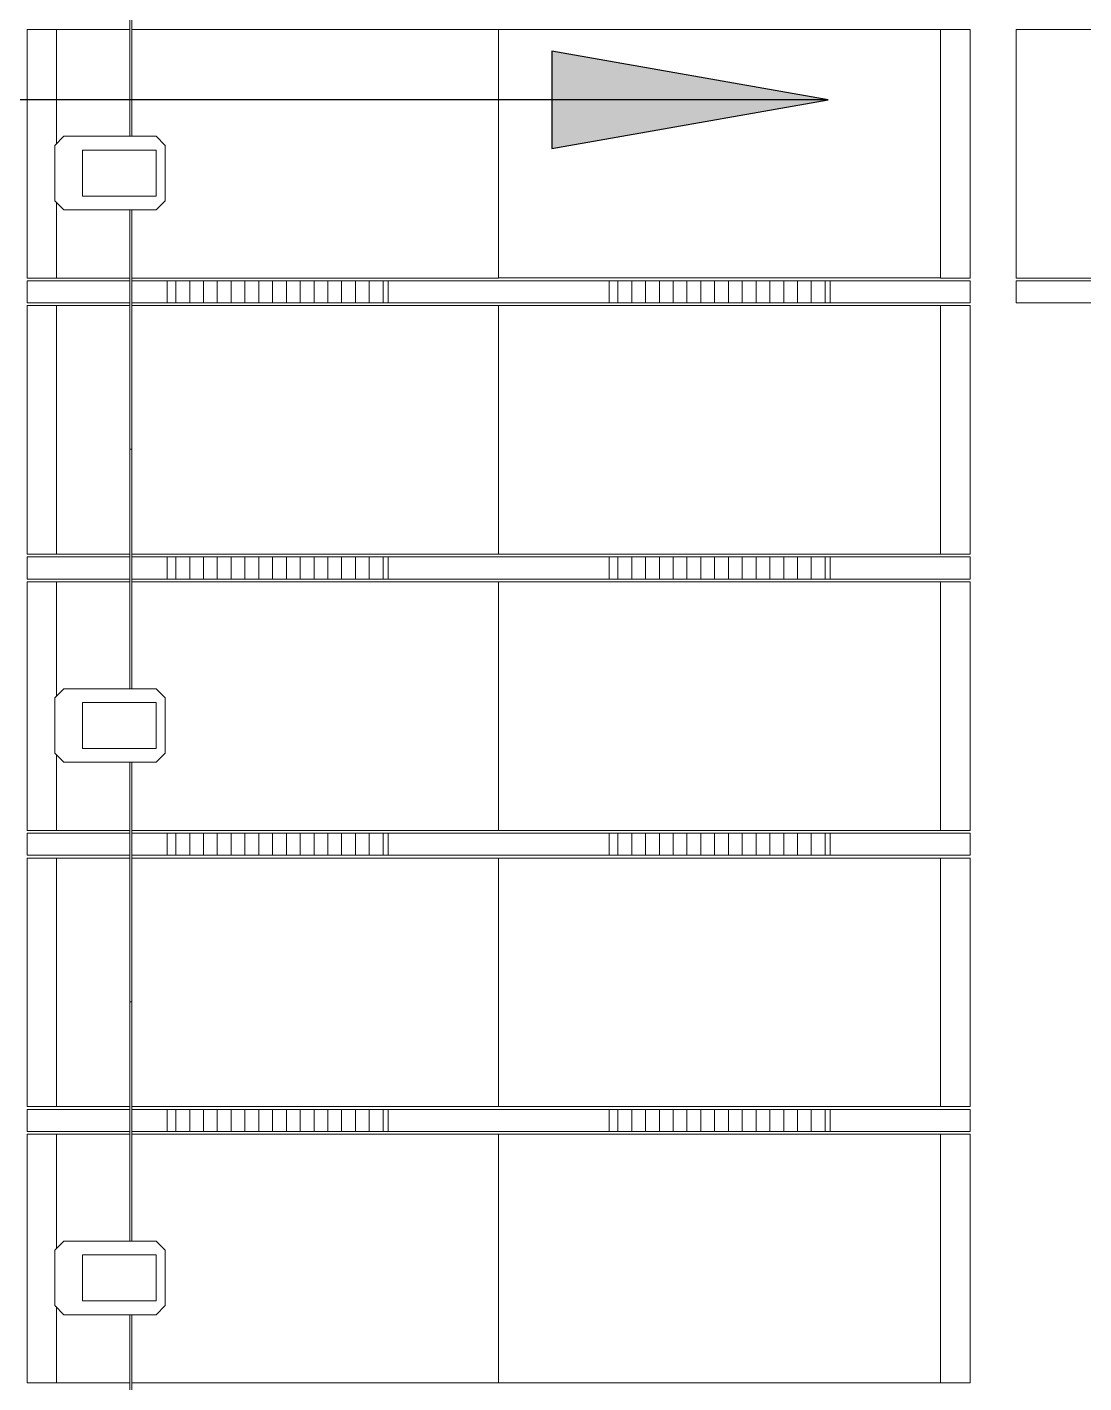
# Model space of a CAD drawing. Header units: millimetres. Extents: x 984 to 425800, y -34355 to 59419.
# Drawn here: x 385381 to 391118, y 22389 to 29752 of the extents above; entities that cross this region are included whole.
import ezdxf

# ---------------------------------------------------------------- set-up
doc = ezdxf.new("R2010")
doc.units = ezdxf.units.MM
for name, color, linetype, lineweight in [('A-COLS-E', 1, 'Continuous', 9), ('A-COLS-HDLN', 2, 'Continuous', 9), ('A-GLAZ-CURT', 2, 'Continuous', 9), ('A-ROOM-IDEN', 3, 'Continuous', 25)]:
    doc.layers.add(name, color=color, linetype=linetype, lineweight=lineweight)

# ---------------------------------------------------------------- blocks, each defined once
blk = doc.blocks.new('DPA_Rectangular - 250 x 400 mm-11952625-4110-01 GROUND LEVEL - REFLECTED CEILING PLAN')
at = {"layer": 'A-COLS-E'}
for p, q in [((-200, -125), (-200, 125)), ((-200, 125), (200, 125)), ((200, 125), (200, -125)), ((200, -125), (-200, -125))]:
    blk.add_line(p, q, dxfattribs=at)
blk = doc.blocks.new('DPA_Rectangular Tuscan Column - Rectangular Tuscan Column-11935156-4110-01 GROUND LEVEL - REFLECTED CEILING PLAN')
at = {"layer": 'A-COLS-E'}
for p, q in [((-200, 250), (-150, 300)), ((-150, 300), (150, 300)), ((150, 300), (200, 250)), ((-200, -250), (-200, 250)), ((200, 250), (200, -250)), ((-150, -300), (-200, -250)), ((200, -250), (150, -300)), ((150, -300), (-150, -300))]:
    blk.add_line(p, q, dxfattribs=at)
at = {"layer": 'A-COLS-HDLN'}
for p, q in [((-125, 250), (125, 250)), ((-125, -150), (-125, 250)), ((125, 250), (125, -150)), ((125, -150), (-125, -150))]:
    blk.add_line(p, q, dxfattribs=at)
blk = doc.blocks.new('System Panel - Entrance Glazed 12mm-14709534-4110-01 GROUND LEVEL - REFLECTED CEILING PLAN')
at = {"layer": 'A-GLAZ-CURT'}
for p, q in [((-850, -6), (-850, 6)), ((-850, 6), (450, 6)), ((850, 6), (850, -6)), ((450, -6), (-850, -6))]:
    blk.add_line(p, q, dxfattribs=at)
blk = doc.blocks.new('System Panel - Entrance Glazed 12mm-14709533-4110-01 GROUND LEVEL - REFLECTED CEILING PLAN')
at = {"layer": 'A-GLAZ-CURT'}
for p, q in [((-650, -6), (-650, 6)), ((-650, 6), (650, 6)), ((650, 6), (650, -6)), ((650, -6), (-650, -6))]:
    blk.add_line(p, q, dxfattribs=at)
blk = doc.blocks.new('System Panel - DPA-AR_Metal Ceiling Rectangular Panel-12707630-4110-01 GROUND LEVEL - REFLECTED CEILING PLAN')
at = {"layer": 'A-GLAZ-CURT'}
for p, q in [((-626757.4, 19389.1), (-626757.4, 20739.1)), ((-626757.4, 20739.1), (-626597.4, 20739.1)), ((-626597.4, 20739.1), (-626757.4, 20739.1)), ((-626757.4, 20739.1), (-626757.4, 19389.1)), ((-626597.4, 20739.1), (-626597.4, 19389.1)), ((-626597.4, 19389.1), (-626597.4, 20739.1)), ((-626597.4, 19389.1), (-626757.4, 19389.1)), ((-626757.4, 19389.1), (-626597.4, 19389.1))]:
    blk.add_line(p, q, dxfattribs=at)
blk = doc.blocks.new('System Panel - DPA-AR_Metal Ceiling Rectangular Panel-V161-4110-01 GROUND LEVEL - REFLECTED CEILING PLAN')
at = {"layer": 'A-GLAZ-CURT'}
for p, q in [((-631557.4, 20119), (-631557.4, 20739.1)), ((-631557.4, 20739.1), (-631160.4, 20739.1)), ((-631160.4, 20739.1), (-631557.4, 20739.1)), ((-631557.4, 20739.1), (-631557.4, 20119)), ((-631148.4, 20739.1), (-629157.4, 20739.1)), ((-629157.4, 20739.1), (-631148.4, 20739.1)), ((-629157.4, 20739.1), (-629157.4, 19389.1)), ((-629157.4, 19389.1), (-629157.4, 20739.1)), ((-631557.4, 19389.1), (-631557.4, 19799)), ((-631557.4, 19799), (-631557.4, 19389.1)), ((-631160.4, 19389.1), (-631557.4, 19389.1)), ((-631557.4, 19389.1), (-631160.4, 19389.1)), ((-629157.4, 19389.1), (-631148.4, 19389.1)), ((-631148.4, 19389.1), (-629157.4, 19389.1))]:
    blk.add_line(p, q, dxfattribs=at)
blk = doc.blocks.new('System Panel - DPA-AR_Metal Ceiling Rectangular Panel-V131-4110-01 GROUND LEVEL - REFLECTED CEILING PLAN')
at = {"layer": 'A-GLAZ-CURT'}
for p, q in [((-679507.4, -14683), (-680857.4, -14683)), ((-680857.4, -14683), (-680857.4, -17083)), ((-680857.4, -17083), (-680857.4, -14683)), ((-680857.4, -14683), (-679507.4, -14683)), ((-679507.4, -17083), (-679507.4, -14683)), ((-679507.4, -14683), (-679507.4, -17083)), ((-680857.4, -17083), (-679507.4, -17083)), ((-679507.4, -17083), (-680857.4, -17083))]:
    blk.add_line(p, q, dxfattribs=at)
blk = doc.blocks.new('System Panel - DPA-AR_Metal Ceiling Rectangular Panel-V164-4110-01 GROUND LEVEL - REFLECTED CEILING PLAN')
at = {"layer": 'A-GLAZ-CURT'}
for p, q in [((-631717.4, 19389.1), (-631717.4, 20739.1)), ((-631717.4, 20739.1), (-631557.4, 20739.1)), ((-631557.4, 20739.1), (-631717.4, 20739.1)), ((-631717.4, 20739.1), (-631717.4, 19389.1)), ((-631557.4, 20739.1), (-631557.4, 20119)), ((-631557.4, 20119), (-631557.4, 20739.1)), ((-631557.4, 19799), (-631557.4, 19389.1)), ((-631557.4, 19389.1), (-631557.4, 19799)), ((-631557.4, 19389.1), (-631717.4, 19389.1)), ((-631717.4, 19389.1), (-631557.4, 19389.1))]:
    blk.add_line(p, q, dxfattribs=at)
blk = doc.blocks.new('DPA_CP_Metal Ceiling Panel - Vertical Panel Entrance-V162-4110-01 GROUND LEVEL - REFLECTED CEILING PLAN')
at = {"layer": 'A-GLAZ-CURT'}
for p, q in [((-629757.4, 19374.1), (-629757.4, 19254.1)), ((-629757.4, 19374.1), (-628557.4, 19374.1)), ((-629757.4, 19374.1), (-628557.4, 19374.1)), ((-629757.4, 19254.1), (-629757.4, 19374.1)), ((-629757.4, 19374.1), (-629757.4, 19254.1)), ((-628557.4, 19374.1), (-629757.4, 19374.1)), ((-628557.4, 19374.1), (-628557.4, 19254.1)), ((-628557.4, 19374.1), (-628557.4, 19254.1)), ((-628557.4, 19254.1), (-628557.4, 19374.1)), ((-629757.4, 19254.1), (-628557.4, 19254.1)), ((-628557.4, 19254.1), (-629757.4, 19254.1)), ((-629757.4, 19254.1), (-628557.4, 19254.1))]:
    blk.add_line(p, q, dxfattribs=at)
blk = doc.blocks.new('DPA_CP_Metal Ceiling Luminaire - Linear Luminaire Entrance-V163-4110-01 GROUND LEVEL - REFLECTED CEILING PLAN')
at = {"layer": 'A-GLAZ-CURT'}
h = blk.add_hatch(dxfattribs=at)
h.set_pattern_fill('FP_20', color=256, style=0, pattern_type=2)
h.set_pattern_definition([(270, (-627736.53, 17847.804), (-75, -5e-15), [])])
h.paths.add_polyline_path([(-627357.4, 19254.1), (-627357.4, 19374.1), (-628557.4, 19374.1), (-628557.4, 19254.1)])
for p, q in [((-628557.4, 19374.1), (-627357.4, 19374.1)), ((-628557.4, 19254.1), (-628557.4, 19374.1)), ((-628557.4, 19374.1), (-628557.4, 19254.1)), ((-627357.4, 19374.1), (-628557.4, 19374.1)), ((-627357.4, 19374.1), (-627357.4, 19254.1)), ((-627357.4, 19254.1), (-627357.4, 19374.1)), ((-627357.4, 19254.1), (-628557.4, 19254.1)), ((-628557.4, 19254.1), (-627357.4, 19254.1))]:
    blk.add_line(p, q, dxfattribs=at)
blk = doc.blocks.new('DPA_CP_Metal Ceiling Panel - Vertical Panel Entrance-12707632-4110-01 GROUND LEVEL - REFLECTED CEILING PLAN')
at = {"layer": 'A-GLAZ-CURT'}
for p, q in [((-627357.4, 19374.1), (-627357.4, 19254.1)), ((-627357.4, 19374.1), (-626597.4, 19374.1)), ((-627357.4, 19374.1), (-626597.4, 19374.1)), ((-627357.4, 19254.1), (-627357.4, 19374.1)), ((-627357.4, 19374.1), (-627357.4, 19254.1)), ((-626597.4, 19374.1), (-627357.4, 19374.1)), ((-626597.4, 19374.1), (-626597.4, 19254.1)), ((-626597.4, 19374.1), (-626597.4, 19254.1)), ((-626597.4, 19254.1), (-626597.4, 19374.1)), ((-627357.4, 19254.1), (-626597.4, 19254.1)), ((-626597.4, 19254.1), (-627357.4, 19254.1)), ((-627357.4, 19254.1), (-626597.4, 19254.1))]:
    blk.add_line(p, q, dxfattribs=at)
blk = doc.blocks.new('System Panel - DPA-AR_Metal Ceiling Rectangular Panel-12707631-4110-01 GROUND LEVEL - REFLECTED CEILING PLAN')
at = {"layer": 'A-GLAZ-CURT'}
for p, q in [((-631717.4, 19374.1), (-631160.4, 19374.1)), ((-631717.4, 19254.1), (-631717.4, 19374.1)), ((-631717.4, 19374.1), (-631717.4, 19254.1)), ((-631160.4, 19374.1), (-631717.4, 19374.1)), ((-631148.4, 19374.1), (-630957.4, 19374.1)), ((-630957.4, 19374.1), (-631148.4, 19374.1)), ((-630957.4, 19374.1), (-630957.4, 19254.1)), ((-630957.4, 19254.1), (-630957.4, 19374.1)), ((-631160.4, 19254.1), (-631717.4, 19254.1)), ((-631717.4, 19254.1), (-631160.4, 19254.1)), ((-630957.4, 19254.1), (-631148.4, 19254.1)), ((-631148.4, 19254.1), (-630957.4, 19254.1))]:
    blk.add_line(p, q, dxfattribs=at)
blk = doc.blocks.new('System Panel - DPA-AR_Metal Ceiling Rectangular Panel-V166-4110-01 GROUND LEVEL - REFLECTED CEILING PLAN')
at = {"layer": 'A-GLAZ-CURT'}
for p, q in [((-631557.4, 20889.1), (-631557.4, 22239.1)), ((-631557.4, 22239.1), (-631160.4, 22239.1)), ((-631160.4, 22239.1), (-631557.4, 22239.1)), ((-631557.4, 22239.1), (-631557.4, 20889.1)), ((-631148.4, 22239.1), (-629157.4, 22239.1)), ((-629157.4, 22239.1), (-631148.4, 22239.1)), ((-629157.4, 22239.1), (-629157.4, 20889.1)), ((-629157.4, 20889.1), (-629157.4, 22239.1)), ((-631160.4, 20889.1), (-631557.4, 20889.1)), ((-631557.4, 20889.1), (-631160.4, 20889.1)), ((-629157.4, 20889.1), (-631148.4, 20889.1)), ((-631148.4, 20889.1), (-629157.4, 20889.1))]:
    blk.add_line(p, q, dxfattribs=at)
blk = doc.blocks.new('System Panel - DPA-AR_Metal Ceiling Rectangular Panel-12710824-4110-01 GROUND LEVEL - REFLECTED CEILING PLAN')
at = {"layer": 'A-GLAZ-CURT'}
for p, q in [((-625847.4, 31239.1), (-626347.4, 31239.1)), ((-626347.4, 31239.1), (-626347.4, 29889.1)), ((-626347.4, 29889.1), (-626347.4, 31239.1)), ((-626347.4, 31239.1), (-625847.4, 31239.1)), ((-624847.4, 31239.1), (-625597.4, 31239.1)), ((-625597.4, 31239.1), (-624847.4, 31239.1)), ((-624847.4, 29889.1), (-624847.4, 31239.1)), ((-624847.4, 31239.1), (-624847.4, 29889.1)), ((-626347.4, 29889.1), (-625847.4, 29889.1)), ((-625847.4, 29889.1), (-626347.4, 29889.1)), ((-625597.4, 29889.1), (-624847.4, 29889.1)), ((-624847.4, 29889.1), (-625597.4, 29889.1))]:
    blk.add_line(p, q, dxfattribs=at)
blk = doc.blocks.new('DPA_CP_Metal Ceiling Panel - Vertical Panel Entrance-12710972-4110-01 GROUND LEVEL - REFLECTED CEILING PLAN')
at = {"layer": 'A-GLAZ-CURT'}
for p, q in [((-626347.4, 29754.1), (-626347.4, 29874.1)), ((-626347.4, 29874.1), (-625847.4, 29874.1)), ((-625847.4, 29874.1), (-626347.4, 29874.1)), ((-626347.4, 29874.1), (-626347.4, 29754.1)), ((-626347.4, 29754.1), (-626347.4, 29874.1)), ((-626347.4, 29874.1), (-625847.4, 29874.1)), ((-625597.4, 29874.1), (-624847.4, 29874.1)), ((-624847.4, 29874.1), (-625597.4, 29874.1)), ((-625597.4, 29874.1), (-624847.4, 29874.1)), ((-624847.4, 29754.1), (-624847.4, 29874.1)), ((-624847.4, 29754.1), (-624847.4, 29874.1)), ((-624847.4, 29874.1), (-624847.4, 29754.1)), ((-626347.4, 29754.1), (-625847.4, 29754.1)), ((-626347.4, 29754.1), (-625847.4, 29754.1)), ((-625847.4, 29754.1), (-626347.4, 29754.1)), ((-625597.4, 29754.1), (-624847.4, 29754.1)), ((-625597.4, 29754.1), (-624847.4, 29754.1)), ((-624847.4, 29754.1), (-625597.4, 29754.1))]:
    blk.add_line(p, q, dxfattribs=at)

msp = doc.modelspace()

# ---------------------------------------------------------------- hatches: boundary and pattern name
at = {"layer": 'A-ROOM-IDEN'}
msp.add_hatch(color=256, dxfattribs=at).paths.add_polyline_path([(389729.8, 29356.3), (388229.8, 29620.8), (388229.8, 29091.8)])

# ---------------------------------------------------------------- linework, layer by layer
for p, q in [((389729.8, 29356.3), (388229.8, 29620.8)), ((388229.8, 29620.8), (388229.8, 29091.8)), ((389729.8, 29356.3), (371956.7, 29356.3)), ((388229.8, 29091.8), (389729.8, 29356.3))]:
    msp.add_line(p, q, dxfattribs=at)

# ---------------------------------------------------------------- block references
at = {"layer": 'A-COLS-E', "rotation": 269.9999999999994}
for p in [(385830.8, 28959), (385830.8, 25959), (385830.8, 22959)]:
    msp.add_blockref('DPA_Rectangular Tuscan Column - Rectangular Tuscan Column-11935156-4110-01 GROUND LEVEL - REFLECTED CEILING PLAN', p, dxfattribs=at)
at = {"layer": 'A-COLS-E'}
for p in [(385880.8, 28959), (385880.8, 25959), (385880.8, 22959)]:
    msp.add_blockref('DPA_Rectangular - 250 x 400 mm-11952625-4110-01 GROUND LEVEL - REFLECTED CEILING PLAN', p, dxfattribs=at)
at = {"layer": 'A-GLAZ-CURT', "rotation": 270}
for name, p in [('System Panel - Entrance Glazed 12mm-14709534-4110-01 GROUND LEVEL - REFLECTED CEILING PLAN', (385943.8, 29609)), ('System Panel - Entrance Glazed 12mm-14709533-4110-01 GROUND LEVEL - REFLECTED CEILING PLAN', (385943.8, 28109)), ('System Panel - Entrance Glazed 12mm-14709534-4110-01 GROUND LEVEL - REFLECTED CEILING PLAN', (385943.8, 26609)), ('System Panel - Entrance Glazed 12mm-14709533-4110-01 GROUND LEVEL - REFLECTED CEILING PLAN', (385943.8, 25109)), ('System Panel - Entrance Glazed 12mm-14709534-4110-01 GROUND LEVEL - REFLECTED CEILING PLAN', (385943.8, 23609)), ('System Panel - Entrance Glazed 12mm-14709533-4110-01 GROUND LEVEL - REFLECTED CEILING PLAN', (385943.8, 22109))]:
    msp.add_blockref(name, p, dxfattribs=at)
at = {"layer": 'A-GLAZ-CURT'}
for name, p in [('System Panel - DPA-AR_Metal Ceiling Rectangular Panel-V164-4110-01 GROUND LEVEL - REFLECTED CEILING PLAN', (1017098.2, 9000)), ('System Panel - DPA-AR_Metal Ceiling Rectangular Panel-V161-4110-01 GROUND LEVEL - REFLECTED CEILING PLAN', (1017098.2, 9000)), ('System Panel - DPA-AR_Metal Ceiling Rectangular Panel-12707630-4110-01 GROUND LEVEL - REFLECTED CEILING PLAN', (1017098.2, 9000)), ('System Panel - DPA-AR_Metal Ceiling Rectangular Panel-12710824-4110-01 GROUND LEVEL - REFLECTED CEILING PLAN', (1017098.2, -1500)), ('System Panel - DPA-AR_Metal Ceiling Rectangular Panel-12707631-4110-01 GROUND LEVEL - REFLECTED CEILING PLAN', (1017098.2, 9000)), ('DPA_CP_Metal Ceiling Luminaire - Linear Luminaire Entrance-V163-4110-01 GROUND LEVEL - REFLECTED CEILING PLAN', (1014698.2, 9000)), ('DPA_CP_Metal Ceiling Panel - Vertical Panel Entrance-V162-4110-01 GROUND LEVEL - REFLECTED CEILING PLAN', (1017098.2, 9000)), ('DPA_CP_Metal Ceiling Luminaire - Linear Luminaire Entrance-V163-4110-01 GROUND LEVEL - REFLECTED CEILING PLAN', (1017098.2, 9000)), ('DPA_CP_Metal Ceiling Panel - Vertical Panel Entrance-12707632-4110-01 GROUND LEVEL - REFLECTED CEILING PLAN', (1017098.2, 9000)), ('DPA_CP_Metal Ceiling Panel - Vertical Panel Entrance-12710972-4110-01 GROUND LEVEL - REFLECTED CEILING PLAN', (1017098.2, -1500)), ('System Panel - DPA-AR_Metal Ceiling Rectangular Panel-12707630-4110-01 GROUND LEVEL - REFLECTED CEILING PLAN', (1012138.2, 7500)), ('System Panel - DPA-AR_Metal Ceiling Rectangular Panel-V166-4110-01 GROUND LEVEL - REFLECTED CEILING PLAN', (1017098.2, 6000)), ('System Panel - DPA-AR_Metal Ceiling Rectangular Panel-12707630-4110-01 GROUND LEVEL - REFLECTED CEILING PLAN', (1017098.2, 7500)), ('System Panel - DPA-AR_Metal Ceiling Rectangular Panel-12707631-4110-01 GROUND LEVEL - REFLECTED CEILING PLAN', (1017098.2, 7500)), ('DPA_CP_Metal Ceiling Luminaire - Linear Luminaire Entrance-V163-4110-01 GROUND LEVEL - REFLECTED CEILING PLAN', (1014698.2, 7500)), ('DPA_CP_Metal Ceiling Panel - Vertical Panel Entrance-V162-4110-01 GROUND LEVEL - REFLECTED CEILING PLAN', (1017098.2, 7500)), ('DPA_CP_Metal Ceiling Luminaire - Linear Luminaire Entrance-V163-4110-01 GROUND LEVEL - REFLECTED CEILING PLAN', (1017098.2, 7500)), ('DPA_CP_Metal Ceiling Panel - Vertical Panel Entrance-12707632-4110-01 GROUND LEVEL - REFLECTED CEILING PLAN', (1017098.2, 7500)), ('System Panel - DPA-AR_Metal Ceiling Rectangular Panel-V164-4110-01 GROUND LEVEL - REFLECTED CEILING PLAN', (1017098.2, 6000)), ('System Panel - DPA-AR_Metal Ceiling Rectangular Panel-V161-4110-01 GROUND LEVEL - REFLECTED CEILING PLAN', (1017098.2, 6000)), ('System Panel - DPA-AR_Metal Ceiling Rectangular Panel-12707630-4110-01 GROUND LEVEL - REFLECTED CEILING PLAN', (1017098.2, 6000)), ('System Panel - DPA-AR_Metal Ceiling Rectangular Panel-12707631-4110-01 GROUND LEVEL - REFLECTED CEILING PLAN', (1017098.2, 6000)), ('DPA_CP_Metal Ceiling Luminaire - Linear Luminaire Entrance-V163-4110-01 GROUND LEVEL - REFLECTED CEILING PLAN', (1014698.2, 6000)), ('DPA_CP_Metal Ceiling Panel - Vertical Panel Entrance-V162-4110-01 GROUND LEVEL - REFLECTED CEILING PLAN', (1017098.2, 6000)), ('DPA_CP_Metal Ceiling Luminaire - Linear Luminaire Entrance-V163-4110-01 GROUND LEVEL - REFLECTED CEILING PLAN', (1017098.2, 6000)), ('DPA_CP_Metal Ceiling Panel - Vertical Panel Entrance-12707632-4110-01 GROUND LEVEL - REFLECTED CEILING PLAN', (1017098.2, 6000)), ('System Panel - DPA-AR_Metal Ceiling Rectangular Panel-12707630-4110-01 GROUND LEVEL - REFLECTED CEILING PLAN', (1012138.2, 4500)), ('System Panel - DPA-AR_Metal Ceiling Rectangular Panel-V166-4110-01 GROUND LEVEL - REFLECTED CEILING PLAN', (1017098.2, 3000)), ('System Panel - DPA-AR_Metal Ceiling Rectangular Panel-12707630-4110-01 GROUND LEVEL - REFLECTED CEILING PLAN', (1017098.2, 4500)), ('System Panel - DPA-AR_Metal Ceiling Rectangular Panel-12707631-4110-01 GROUND LEVEL - REFLECTED CEILING PLAN', (1017098.2, 4500)), ('DPA_CP_Metal Ceiling Luminaire - Linear Luminaire Entrance-V163-4110-01 GROUND LEVEL - REFLECTED CEILING PLAN', (1014698.2, 4500)), ('DPA_CP_Metal Ceiling Panel - Vertical Panel Entrance-V162-4110-01 GROUND LEVEL - REFLECTED CEILING PLAN', (1017098.2, 4500)), ('DPA_CP_Metal Ceiling Luminaire - Linear Luminaire Entrance-V163-4110-01 GROUND LEVEL - REFLECTED CEILING PLAN', (1017098.2, 4500)), ('DPA_CP_Metal Ceiling Panel - Vertical Panel Entrance-12707632-4110-01 GROUND LEVEL - REFLECTED CEILING PLAN', (1017098.2, 4500)), ('System Panel - DPA-AR_Metal Ceiling Rectangular Panel-V164-4110-01 GROUND LEVEL - REFLECTED CEILING PLAN', (1017098.2, 3000)), ('System Panel - DPA-AR_Metal Ceiling Rectangular Panel-V161-4110-01 GROUND LEVEL - REFLECTED CEILING PLAN', (1017098.2, 3000)), ('System Panel - DPA-AR_Metal Ceiling Rectangular Panel-12707630-4110-01 GROUND LEVEL - REFLECTED CEILING PLAN', (1017098.2, 3000))]:
    msp.add_blockref(name, p, dxfattribs=at)
at = {"layer": 'A-GLAZ-CURT', "extrusion": (0, 0, -1), "rotation": 269.9999999999996}
for p in [(-373257.8, -651118.2), (-373257.8, -652618.2), (-373257.8, -654118.2), (-373257.8, -655618.2), (-373257.8, -657118.2)]:
    msp.add_blockref('System Panel - DPA-AR_Metal Ceiling Rectangular Panel-V131-4110-01 GROUND LEVEL - REFLECTED CEILING PLAN', p, dxfattribs=at)

doc.saveas('drawing.dxf')
